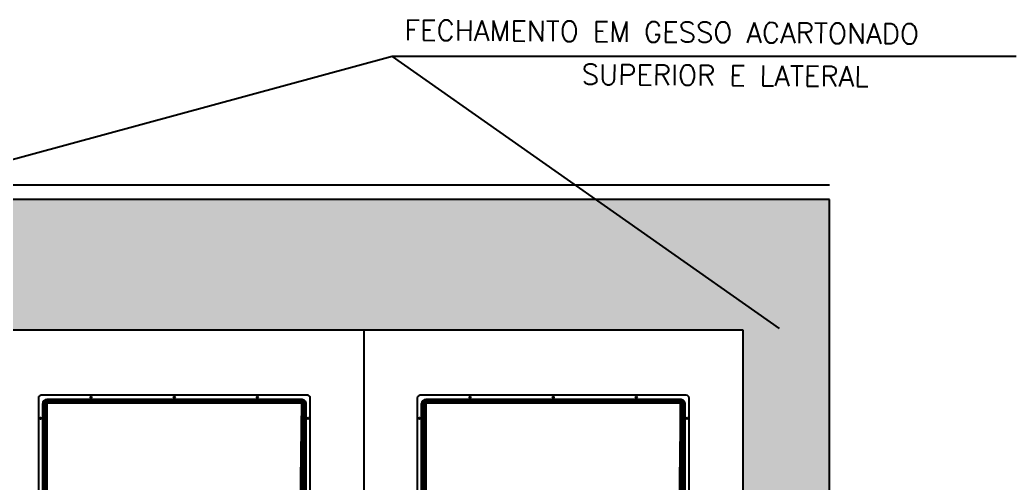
# Model space of a CAD drawing. Extents: x -36.1 to 57, y 1.4 to 46.9.
# Drawn here: x 35.113 to 38.557, y 5.521 to 7.121 of the extents above; entities that cross this region are included whole.
import ezdxf

# ---------------------------------------------------------------- set-up
doc = ezdxf.new("R2010")
doc.units = 0
doc.header["$LTSCALE"] = 0.02
for name, color, linetype in [('A-HACHU', 250, 'CONTINUOUS'), ('CARENAGEM', 1, 'CONTINUOUS'), ('COTAS', 6, 'CONTINUOUS'), ('DIVISORIA', 5, 'CONTINUOUS'), ('PAREDES', 7, 'CONTINUOUS')]:
    doc.layers.add(name, color=color, linetype=linetype)
doc.styles.add('COTAS', font='romans.shx', dxfattribs={"width": 0.75})

msp = doc.modelspace()

# ---------------------------------------------------------------- hatches: boundary and pattern name
at = {"layer": 'A-HACHU'}
h = msp.add_hatch(dxfattribs=at)
h.set_pattern_fill('HONEY', color=256, scale=0.02, angle=0.01, style=0)
h.paths.add_polyline_path([(26.8311, 6.5005), (26.8311, 3.9659), (27.1311, 3.7356), (27.1311, 6.0505), (37.6119, 6.0505), (37.6119, 3.6505), (37.9119, 3.6505), (37.9119, 6.5005)])

# ---------------------------------------------------------------- linework, layer by layer
at = {"layer": 'CARENAGEM', "linetype": 'Continuous'}
for p, q in [((36.1067, 5.8248), (35.1867, 5.8248)), ((36.1067, 5.8248), (35.1867, 5.8248)), ((35.1867, 5.8248), (35.1867, 5.8248)), ((36.1067, 5.8248), (36.1067, 5.8248)), ((37.4168, 5.8248), (36.4968, 5.8248)), ((37.4168, 5.8248), (36.4968, 5.8248)), ((36.4968, 5.8248), (36.4968, 5.8248)), ((37.4168, 5.8248), (37.4168, 5.8248)), ((35.1767, 5.8148), (35.1767, 3.7948)), ((35.1767, 5.8148), (35.1767, 3.7948)), ((35.1767, 5.8148), (35.1767, 5.8148)), ((35.1917, 3.8138), (35.1917, 5.7958)), ((35.1917, 5.7958), (35.1917, 3.8138)), ((35.1917, 5.7958), (35.2007, 5.7958)), ((35.1967, 5.7958), (35.1917, 5.7958)), ((35.1967, 3.8138), (35.1967, 5.7958)), ((35.1967, 5.7958), (35.1967, 3.8138)), ((35.1967, 5.7958), (35.1967, 5.7958)), ((35.2007, 3.8138), (35.2007, 5.7958)), ((35.2007, 3.8138), (35.2007, 5.7958)), ((35.2007, 5.7958), (35.2007, 5.7958)), ((35.2057, 5.8098), (36.0874, 5.8098)), ((36.0874, 5.8098), (35.2057, 5.8098)), ((35.2057, 5.8098), (35.2057, 5.8008)), ((35.2057, 5.8048), (35.2057, 5.8098)), ((35.2057, 5.8048), (36.0871, 5.8048)), ((36.0874, 5.8048), (35.2057, 5.8048)), ((35.2057, 5.7984), (35.2057, 5.8048)), ((35.2057, 5.8048), (35.2057, 5.8048)), ((35.2057, 5.8008), (36.0871, 5.8008)), ((35.2057, 5.8008), (36.0874, 5.8008)), ((35.2057, 5.7972), (35.2057, 5.8008)), ((35.2057, 5.8008), (35.2057, 5.8008)), ((35.2057, 5.7984), (35.2057, 3.8111)), ((36.0871, 5.7984), (35.2057, 5.7984)), ((35.2057, 5.7972), (35.2057, 3.8123)), ((36.0871, 5.7972), (35.2057, 5.7972)), ((36.0871, 5.7984), (36.0871, 5.8048)), ((36.0871, 5.8048), (36.0874, 5.8048)), ((36.0871, 5.7972), (36.0871, 5.8008)), ((36.0871, 5.8008), (36.0874, 5.8008)), ((36.0874, 5.8098), (36.0874, 5.8008)), ((36.0874, 5.8048), (36.0874, 5.8098)), ((36.0924, 5.7958), (36.0921, 5.7958)), ((36.0924, 5.7958), (36.0924, 3.8138)), ((36.0924, 5.7958), (36.1014, 5.7958)), ((36.0964, 5.7958), (36.0961, 5.7958)), ((36.0964, 3.8138), (36.0964, 5.7958)), ((36.1014, 5.7958), (36.0964, 5.7958)), ((36.1014, 5.7958), (36.1014, 3.8138)), ((36.1014, 3.8138), (36.1014, 5.7958)), ((36.1167, 3.7948), (36.1167, 5.8148)), ((36.1167, 3.7948), (36.1167, 5.8148)), ((36.1167, 5.8148), (36.1167, 5.8148)), ((36.4868, 5.8148), (36.4868, 3.7948)), ((36.4868, 5.8148), (36.4868, 3.7948)), ((36.4868, 5.8148), (36.4868, 5.8148)), ((36.5018, 3.8138), (36.5018, 5.7958)), ((36.5018, 5.7958), (36.5018, 3.8138)), ((36.5018, 5.7958), (36.5108, 5.7958)), ((36.5068, 5.7958), (36.5018, 5.7958)), ((36.5068, 3.8138), (36.5068, 5.7958)), ((36.5068, 5.7958), (36.5068, 3.8138)), ((36.5068, 5.7958), (36.5068, 5.7958)), ((36.5108, 3.8138), (36.5108, 5.7958)), ((36.5108, 3.8138), (36.5108, 5.7958)), ((36.5108, 5.7958), (36.5108, 5.7958)), ((36.5158, 5.8098), (37.3975, 5.8098)), ((37.3975, 5.8098), (36.5158, 5.8098)), ((36.5158, 5.8098), (36.5158, 5.8008)), ((36.5158, 5.8048), (36.5158, 5.8098)), ((36.5158, 5.8048), (37.3972, 5.8048)), ((37.3975, 5.8048), (36.5158, 5.8048)), ((36.5158, 5.7984), (36.5158, 5.8048)), ((36.5158, 5.8048), (36.5158, 5.8048)), ((36.5158, 5.8008), (37.3972, 5.8008)), ((36.5158, 5.8008), (37.3975, 5.8008)), ((36.5158, 5.7972), (36.5158, 5.8008)), ((36.5158, 5.8008), (36.5158, 5.8008)), ((37.3972, 5.7984), (36.5158, 5.7984)), ((36.5158, 5.7984), (36.5158, 3.8111)), ((37.3972, 5.7972), (36.5158, 5.7972)), ((36.5158, 5.7972), (36.5158, 3.8123)), ((37.3972, 5.7984), (37.3972, 5.8048)), ((37.3972, 5.8048), (37.3975, 5.8048)), ((37.3972, 5.7972), (37.3972, 5.8008)), ((37.3972, 5.8008), (37.3975, 5.8008)), ((37.3975, 5.8098), (37.3975, 5.8008)), ((37.3975, 5.8048), (37.3975, 5.8098)), ((37.4025, 5.7958), (37.4022, 5.7958)), ((37.4025, 5.7958), (37.4025, 3.8138)), ((37.4025, 5.7958), (37.4115, 5.7958)), ((37.4065, 5.7958), (37.4062, 5.7958)), ((37.4065, 3.8138), (37.4065, 5.7958)), ((37.4115, 5.7958), (37.4065, 5.7958)), ((37.4115, 5.7958), (37.4115, 3.8138)), ((37.4115, 3.8138), (37.4115, 5.7958)), ((37.4268, 3.7948), (37.4268, 5.8148)), ((37.4268, 3.7948), (37.4268, 5.8148)), ((37.4268, 5.8148), (37.4268, 5.8148))]:
    msp.add_line(p, q, dxfattribs=at)
at = {"layer": 'CARENAGEM', "linetype": 'Continuous', "flags": 128}
for points in [[(35.2057, 5.7984), (35.2043, 5.7984), (35.2029, 5.7983), (35.2016, 5.7981), (35.2004, 5.7979), (35.1994, 5.7976), (35.1984, 5.7973), (35.1977, 5.797), (35.1972, 5.7966), (35.1968, 5.7962), (35.1967, 5.7958)], [(35.2057, 5.7972), (35.2048, 5.7972), (35.2038, 5.7971), (35.203, 5.797), (35.2022, 5.7968), (35.2016, 5.7966), (35.2011, 5.7963), (35.2008, 5.7961), (35.2007, 5.7958)], [(36.0871, 3.8111), (36.0862, 3.8992), (36.0854, 3.9878), (36.0847, 4.0771), (36.0841, 4.1669), (36.0835, 4.2572), (36.083, 4.3478), (36.0826, 4.4388), (36.0823, 4.5301), (36.0821, 4.6215), (36.082, 4.7131), (36.082, 4.8048), (36.082, 4.8964), (36.0821, 4.988), (36.0823, 5.0795), (36.0826, 5.1707), (36.083, 5.2617), (36.0835, 5.3524), (36.0841, 5.4426), (36.0847, 5.5324), (36.0854, 5.6217), (36.0862, 5.7104), (36.0871, 5.7984)], [(36.0871, 3.8123), (36.0862, 3.9002), (36.0854, 3.9888), (36.0847, 4.078), (36.0841, 4.1677), (36.0835, 4.2578), (36.083, 4.3484), (36.0826, 4.4393), (36.0823, 4.5304), (36.0821, 4.6217), (36.082, 4.7132), (36.082, 4.8048), (36.082, 4.8963), (36.0821, 4.9878), (36.0823, 5.0791), (36.0826, 5.1703), (36.083, 5.2612), (36.0835, 5.3517), (36.0841, 5.4419), (36.0847, 5.5316), (36.0854, 5.6207), (36.0862, 5.7093), (36.0871, 5.7972)], [(36.0921, 5.7958), (36.0912, 5.708), (36.0904, 5.6195), (36.0897, 5.5305), (36.0891, 5.4409), (36.0885, 5.3509), (36.088, 5.2605), (36.0876, 5.1698), (36.0873, 5.0787), (36.0871, 4.9875), (36.087, 4.8962), (36.087, 4.8048), (36.087, 4.7134), (36.0871, 4.622), (36.0873, 4.5308), (36.0876, 4.4398), (36.088, 4.349), (36.0885, 4.2586), (36.0891, 4.1686), (36.0897, 4.079), (36.0904, 3.99), (36.0912, 3.9016), (36.0921, 3.8138)], [(36.0871, 5.8048), (36.0885, 5.8047), (36.0899, 5.8043), (36.0912, 5.8038), (36.0924, 5.8031), (36.0935, 5.8021), (36.0944, 5.8011), (36.0951, 5.7999), (36.0957, 5.7986), (36.096, 5.7972), (36.0961, 5.7958)], [(36.0871, 5.8008), (36.0881, 5.8007), (36.089, 5.8004), (36.0899, 5.7999), (36.0907, 5.7993), (36.0913, 5.7985), (36.0917, 5.7977), (36.092, 5.7967), (36.0921, 5.7958)], [(36.0871, 5.7984), (36.0885, 5.7984), (36.0898, 5.7982), (36.0911, 5.7981), (36.0923, 5.7979), (36.0934, 5.7976), (36.0943, 5.7973), (36.095, 5.7969), (36.0956, 5.7966), (36.096, 5.7962), (36.0961, 5.7958)], [(36.0871, 5.7972), (36.0881, 5.7972), (36.089, 5.7971), (36.0898, 5.797), (36.0906, 5.7968), (36.0912, 5.7966), (36.0917, 5.7963), (36.092, 5.796), (36.0921, 5.7958)], [(36.0874, 5.8098), (36.0891, 5.8097), (36.0908, 5.8094), (36.0924, 5.8089), (36.0939, 5.8082), (36.0954, 5.8073), (36.0967, 5.8062), (36.0979, 5.8051), (36.0989, 5.8037), (36.0998, 5.8023), (36.1005, 5.8007), (36.101, 5.7991), (36.1013, 5.7975), (36.1014, 5.7958)], [(36.1014, 5.7958), (36.1013, 5.7975), (36.101, 5.7991), (36.1005, 5.8007), (36.0998, 5.8023), (36.0989, 5.8037), (36.0979, 5.8051), (36.0967, 5.8062), (36.0954, 5.8073), (36.0939, 5.8082), (36.0924, 5.8089), (36.0908, 5.8094), (36.0891, 5.8097), (36.0874, 5.8098)], [(36.0964, 5.7958), (36.0963, 5.7972), (36.096, 5.7986), (36.0954, 5.7999), (36.0947, 5.8011), (36.0938, 5.8021), (36.0927, 5.8031), (36.0915, 5.8038), (36.0902, 5.8043), (36.0888, 5.8047), (36.0874, 5.8048)], [(36.0874, 5.8008), (36.0884, 5.8007), (36.0893, 5.8004), (36.0902, 5.7999), (36.091, 5.7993), (36.0916, 5.7985), (36.092, 5.7977), (36.0923, 5.7967), (36.0924, 5.7958)], [(36.0961, 5.7958), (36.0952, 5.708), (36.0944, 5.6195), (36.0937, 5.5305), (36.0931, 5.4409), (36.0925, 5.3509), (36.092, 5.2605), (36.0916, 5.1698), (36.0913, 5.0787), (36.0911, 4.9875), (36.091, 4.8962), (36.091, 4.8048), (36.091, 4.7134), (36.0911, 4.622), (36.0913, 4.5308), (36.0916, 4.4398), (36.092, 4.349), (36.0925, 4.2586), (36.0931, 4.1686), (36.0937, 4.079), (36.0944, 3.99), (36.0952, 3.9016), (36.0961, 3.8138)], [(36.5158, 5.7984), (36.5144, 5.7984), (36.513, 5.7983), (36.5117, 5.7981), (36.5105, 5.7979), (36.5095, 5.7976), (36.5085, 5.7973), (36.5078, 5.797), (36.5073, 5.7966), (36.5069, 5.7962), (36.5068, 5.7958)], [(36.5158, 5.7972), (36.5148, 5.7972), (36.5139, 5.7971), (36.513, 5.797), (36.5123, 5.7968), (36.5117, 5.7966), (36.5112, 5.7963), (36.5109, 5.7961), (36.5108, 5.7958)], [(37.3972, 3.8111), (37.3963, 3.8992), (37.3955, 3.9878), (37.3948, 4.0771), (37.3942, 4.1669), (37.3936, 4.2572), (37.3931, 4.3478), (37.3927, 4.4388), (37.3924, 4.5301), (37.3922, 4.6215), (37.3921, 4.7131), (37.3921, 4.8048), (37.3921, 4.8964), (37.3922, 4.988), (37.3924, 5.0795), (37.3927, 5.1707), (37.3931, 5.2617), (37.3936, 5.3524), (37.3942, 5.4426), (37.3948, 5.5324), (37.3955, 5.6217), (37.3963, 5.7104), (37.3972, 5.7984)], [(37.3972, 3.8123), (37.3963, 3.9002), (37.3955, 3.9888), (37.3948, 4.078), (37.3942, 4.1677), (37.3936, 4.2578), (37.3931, 4.3484), (37.3927, 4.4393), (37.3924, 4.5304), (37.3922, 4.6217), (37.3921, 4.7132), (37.3921, 4.8048), (37.3921, 4.8963), (37.3922, 4.9878), (37.3924, 5.0791), (37.3927, 5.1703), (37.3931, 5.2612), (37.3936, 5.3517), (37.3942, 5.4419), (37.3948, 5.5316), (37.3955, 5.6207), (37.3963, 5.7093), (37.3972, 5.7972)], [(37.4022, 5.7958), (37.4013, 5.708), (37.4005, 5.6195), (37.3998, 5.5305), (37.3991, 5.4409), (37.3986, 5.3509), (37.3981, 5.2605), (37.3977, 5.1698), (37.3974, 5.0787), (37.3972, 4.9875), (37.3971, 4.8962), (37.397, 4.8048), (37.3971, 4.7134), (37.3972, 4.622), (37.3974, 4.5308), (37.3977, 4.4398), (37.3981, 4.349), (37.3986, 4.2586), (37.3991, 4.1686), (37.3998, 4.079), (37.4005, 3.99), (37.4013, 3.9016), (37.4022, 3.8138)], [(37.3972, 5.8048), (37.3986, 5.8047), (37.4, 5.8043), (37.4013, 5.8038), (37.4025, 5.8031), (37.4036, 5.8021), (37.4045, 5.8011), (37.4052, 5.7999), (37.4058, 5.7986), (37.4061, 5.7972), (37.4062, 5.7958)], [(37.3972, 5.8008), (37.3982, 5.8007), (37.3991, 5.8004), (37.4, 5.7999), (37.4007, 5.7993), (37.4014, 5.7985), (37.4018, 5.7977), (37.4021, 5.7967), (37.4022, 5.7958)], [(37.3972, 5.7984), (37.3986, 5.7984), (37.3999, 5.7982), (37.4012, 5.7981), (37.4024, 5.7979), (37.4035, 5.7976), (37.4044, 5.7973), (37.4051, 5.7969), (37.4057, 5.7966), (37.4061, 5.7962), (37.4062, 5.7958)], [(37.3972, 5.7972), (37.3982, 5.7972), (37.3991, 5.7971), (37.3999, 5.797), (37.4007, 5.7968), (37.4013, 5.7966), (37.4018, 5.7963), (37.4021, 5.796), (37.4022, 5.7958)], [(37.3975, 5.8098), (37.3992, 5.8097), (37.4009, 5.8094), (37.4025, 5.8089), (37.404, 5.8082), (37.4055, 5.8073), (37.4068, 5.8062), (37.408, 5.8051), (37.409, 5.8037), (37.4099, 5.8023), (37.4106, 5.8007), (37.4111, 5.7991), (37.4114, 5.7975), (37.4115, 5.7958)], [(37.4115, 5.7958), (37.4114, 5.7975), (37.4111, 5.7991), (37.4106, 5.8007), (37.4099, 5.8023), (37.409, 5.8037), (37.408, 5.8051), (37.4068, 5.8062), (37.4055, 5.8073), (37.404, 5.8082), (37.4025, 5.8089), (37.4009, 5.8094), (37.3992, 5.8097), (37.3975, 5.8098)], [(37.4065, 5.7958), (37.4064, 5.7972), (37.4061, 5.7986), (37.4055, 5.7999), (37.4048, 5.8011), (37.4039, 5.8021), (37.4028, 5.8031), (37.4016, 5.8038), (37.4003, 5.8043), (37.3989, 5.8047), (37.3975, 5.8048)], [(37.3975, 5.8008), (37.3985, 5.8007), (37.3994, 5.8004), (37.4003, 5.7999), (37.401, 5.7993), (37.4017, 5.7985), (37.4021, 5.7977), (37.4024, 5.7967), (37.4025, 5.7958)], [(37.4062, 5.7958), (37.4053, 5.708), (37.4045, 5.6195), (37.4038, 5.5305), (37.4031, 5.4409), (37.4026, 5.3509), (37.4021, 5.2605), (37.4017, 5.1698), (37.4014, 5.0787), (37.4012, 4.9875), (37.4011, 4.8962), (37.401, 4.8048), (37.4011, 4.7134), (37.4012, 4.622), (37.4014, 4.5308), (37.4017, 4.4398), (37.4021, 4.349), (37.4026, 4.2586), (37.4031, 4.1686), (37.4038, 4.079), (37.4045, 3.99), (37.4053, 3.9016), (37.4062, 3.8138)]]:
    msp.add_lwpolyline(points, dxfattribs=at)
at = {"layer": 'CARENAGEM', "linetype": 'Continuous'}
for centre in [(35.3592, 5.8173), (35.3592, 5.8173), (35.6467, 5.8173), (35.6467, 5.8173), (35.9342, 5.8173), (35.9342, 5.8173), (36.6693, 5.8173), (36.6693, 5.8173), (36.9568, 5.8173), (36.9568, 5.8173), (37.2443, 5.8173), (37.2443, 5.8173), (35.1842, 5.7448), (35.1842, 5.7448), (36.1092, 5.7448), (36.1092, 5.7448), (36.4943, 5.7448), (36.4943, 5.7448), (37.4193, 5.7448), (37.4193, 5.7448)]:
    msp.add_circle(centre, 0.0025, dxfattribs=at)
for centre, radius, start, end in [((35.1867, 5.8148), 0.01, 90, 180), ((35.1867, 5.8148), 0.01, 90, 180), ((36.1067, 5.8148), 0.01, 0, 90), ((36.1067, 5.8148), 0.01, 0, 90), ((36.4968, 5.8148), 0.01, 90, 180), ((36.4968, 5.8148), 0.01, 90, 180), ((37.4168, 5.8148), 0.01, 0, 90), ((37.4168, 5.8148), 0.01, 0, 90), ((35.2057, 5.7958), 0.014, 90, 180), ((35.2057, 5.7958), 0.014, 90, 180), ((35.2057, 5.7958), 0.009, 90, 180), ((35.2057, 5.7958), 0.009, 90, 180), ((35.2057, 5.7958), 0.005, 90, 180), ((35.2057, 5.7958), 0.005, 90, 180), ((36.5158, 5.7958), 0.014, 90, 180), ((36.5158, 5.7958), 0.014, 90, 180), ((36.5158, 5.7958), 0.009, 90, 180), ((36.5158, 5.7958), 0.009, 90, 180), ((36.5158, 5.7958), 0.005, 90, 180), ((36.5158, 5.7958), 0.005, 90, 180)]:
    msp.add_arc(centre, radius, start, end, dxfattribs=at)
at = {"layer": 'COTAS'}
for p, q in [((36.4001, 6.9946), (33.6935, 6.2607)), ((36.4001, 6.9946), (37.7385, 6.0547)), ((38.557, 6.9946), (36.4001, 6.9946))]:
    msp.add_line(p, q, dxfattribs=at)
at = {"layer": 'DIVISORIA', "linetype": 'Continuous'}
for p, q in [((27.1311, 6.0505), (37.6119, 6.0505)), ((36.3018, 6.0505), (36.3018, 3.6505)), ((37.6119, 6.0505), (37.6119, 3.6505))]:
    msp.add_line(p, q, dxfattribs=at)
at = {"layer": 'PAREDES'}
for p, q in [((37.9119, 6.5505), (25.9039, 6.5505)), ((37.9119, 6.5005), (25.9039, 6.5005)), ((37.9119, 3.6505), (37.9119, 6.5005))]:
    msp.add_line(p, q, dxfattribs=at)

# ---------------------------------------------------------------- texts
at = {"layer": 'COTAS', "style": 'COTAS'}
for s, p in [('FECHAMENTO EM GESSO ACARTONADO ', (36.4421, 7.0512)), ('SUPERIOR E LATERAL', (37.0549, 6.8981))]:
    msp.add_text(s, height=0.07, rotation=359.5694, dxfattribs=at).set_placement(p)

doc.saveas('drawing.dxf')
